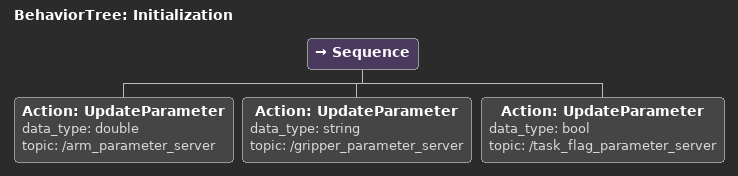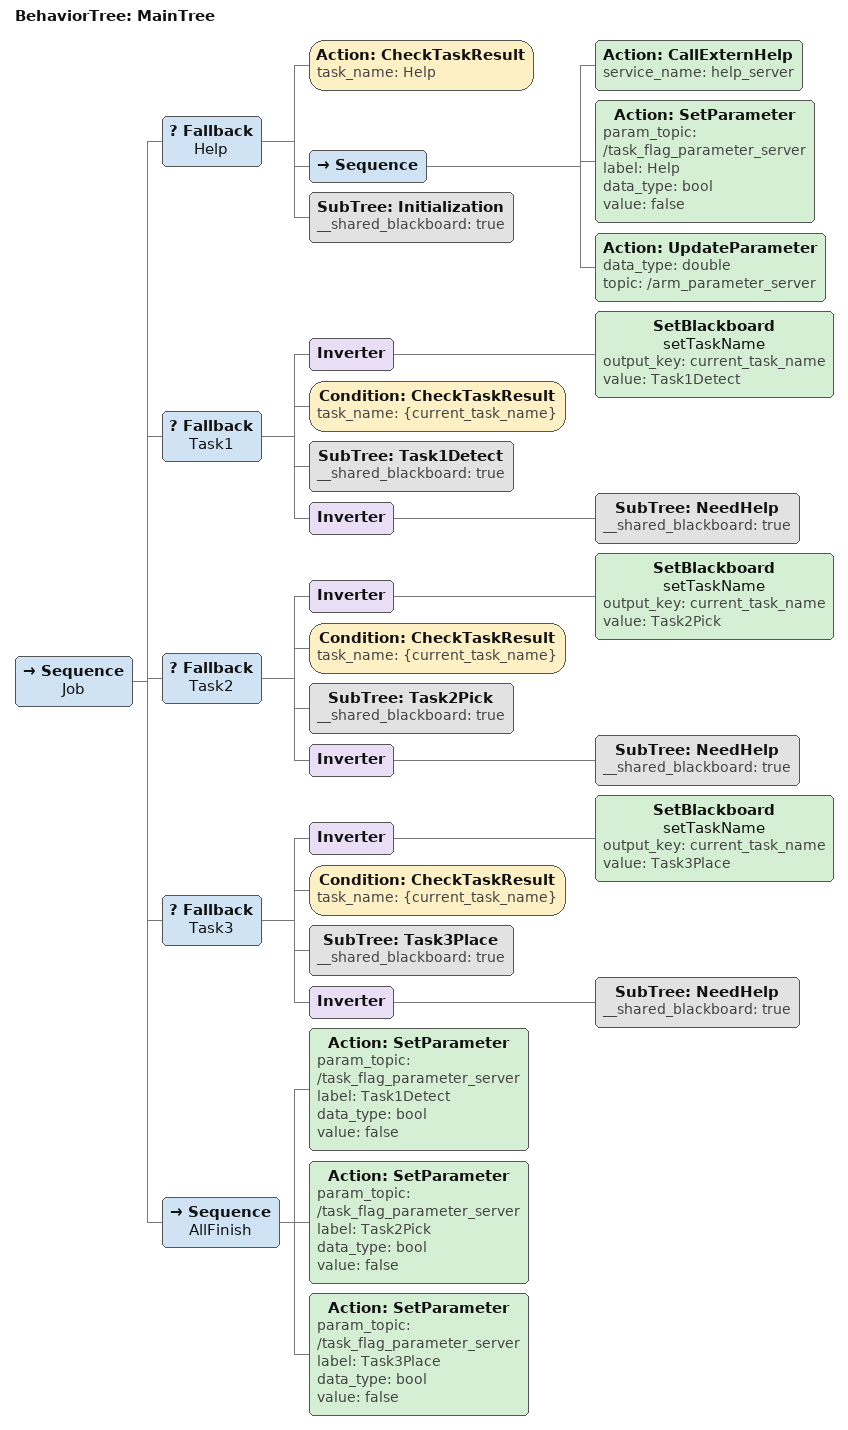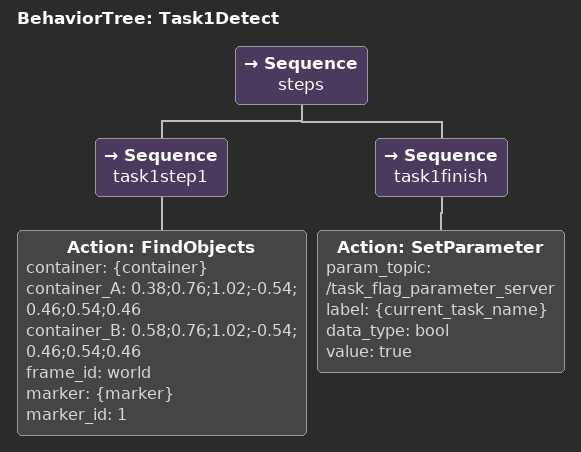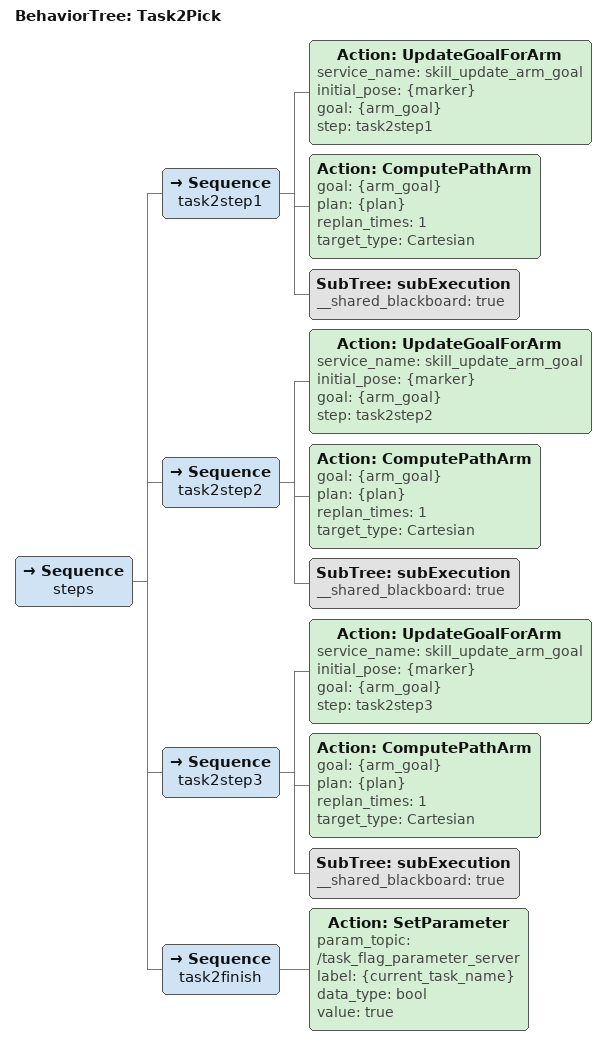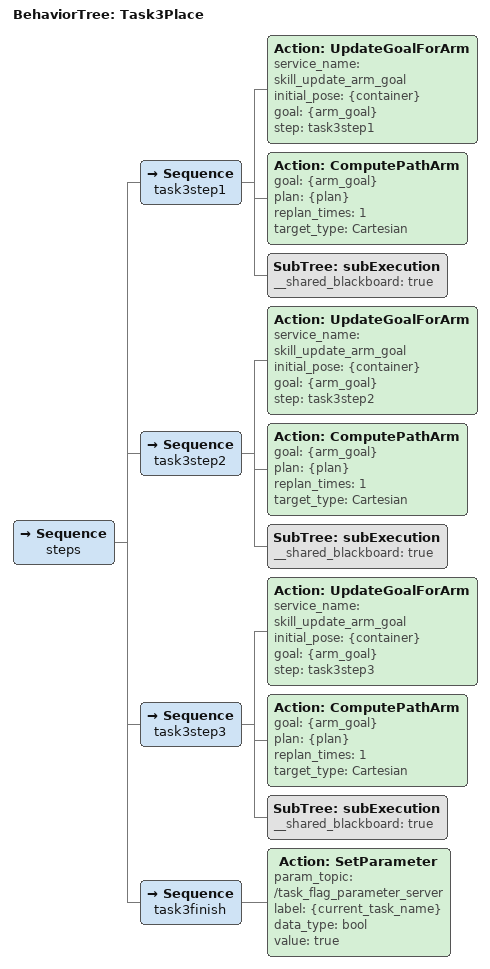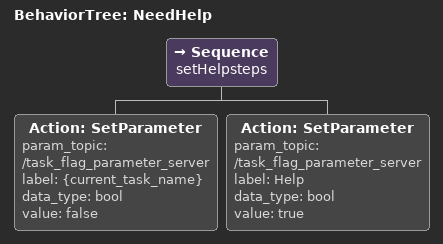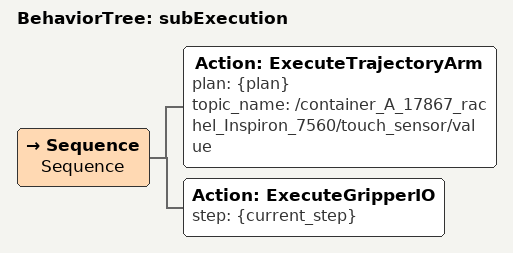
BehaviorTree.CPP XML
<root main_tree_to_execute="MainTree">
  <BehaviorTree ID="Initialization">
    <Sequence>
      <Action ID="UpdateParameter" data_type="double" topic="/arm_parameter_server" />
      <Action ID="UpdateParameter" data_type="string" topic="/gripper_parameter_server" />
      <Action ID="UpdateParameter" data_type="bool" topic="/task_flag_parameter_server" />
    </Sequence>
  </BehaviorTree>
  <BehaviorTree ID="MainTree">
    <Sequence name="Job">
      <Fallback name="Help">
        <Action ID="CheckTaskResult" task_name="Help" />
        <Sequence>
            <Action ID="CallExternHelp" service_name="help_server"/>
            <Action ID="SetParameter" param_topic="/task_flag_parameter_server" label="Help" data_type="bool" value="false" />
            <Action ID="UpdateParameter" data_type="double" topic="/arm_parameter_server" />
        </Sequence>
        <SubTree ID="Initialization" __shared_blackboard="true" />
      </Fallback>
      <Fallback name="Task1">
        <Inverter>
          <SetBlackboard name="setTaskName" output_key="current_task_name" value="Task1Detect" />
        </Inverter>
        <Condition ID="CheckTaskResult" task_name="{current_task_name}" />
        <SubTree ID="Task1Detect" __shared_blackboard="true" />
        <Inverter>
          <SubTree ID="NeedHelp" __shared_blackboard="true" />
        </Inverter>
      </Fallback>
      <Fallback name="Task2">
        <Inverter>
          <SetBlackboard name="setTaskName" output_key="current_task_name" value="Task2Pick" />
        </Inverter>
        <Condition ID="CheckTaskResult" task_name="{current_task_name}" />
        <SubTree ID="Task2Pick" __shared_blackboard="true" />
        <Inverter>
          <SubTree ID="NeedHelp" __shared_blackboard="true" />
        </Inverter>
      </Fallback>
      <Fallback name="Task3">
        <Inverter>
          <SetBlackboard name="setTaskName" output_key="current_task_name" value="Task3Place" />
        </Inverter>
        <Condition ID="CheckTaskResult" task_name="{current_task_name}" />
        <SubTree ID="Task3Place" __shared_blackboard="true" />
        <Inverter>
          <SubTree ID="NeedHelp" __shared_blackboard="true" />
        </Inverter>
      </Fallback>
      <Sequence name="AllFinish">
        <Action ID="SetParameter" param_topic="/task_flag_parameter_server" label="Task1Detect" data_type="bool" value="false" />
        <Action ID="SetParameter" param_topic="/task_flag_parameter_server" label="Task2Pick" data_type="bool" value="false" />
        <Action ID="SetParameter" param_topic="/task_flag_parameter_server" label="Task3Place" data_type="bool" value="false" />
      </Sequence>
    </Sequence>
  </BehaviorTree>
  <BehaviorTree ID="Task1Detect">
    <Sequence name="steps">
      <Sequence name="task1step1">
        <Action ID="FindObjects" container="{container}" container_A="0.38;0.76;1.02;-0.54;0.46;0.54;0.46" container_B="0.58;0.76;1.02;-0.54;0.46;0.54;0.46" frame_id="world" marker="{marker}" marker_id="1" />
      </Sequence>
      <Sequence name="task1finish">
        <Action ID="SetParameter" param_topic="/task_flag_parameter_server" label="{current_task_name}" data_type="bool" value="true" />
      </Sequence>
    </Sequence>
  </BehaviorTree>
  <BehaviorTree ID="Task2Pick">
    <Sequence name="steps">
      <Sequence name="task2step1">
        <Action ID="UpdateGoalForArm" service_name="skill_update_arm_goal" initial_pose="{marker}" goal="{arm_goal}" step="task2step1" />
        <Action ID="ComputePathArm" goal="{arm_goal}" plan="{plan}" replan_times="1" target_type="Cartesian" />
        <SubTree ID="subExecution" __shared_blackboard="true" />
      </Sequence>
      <Sequence name="task2step2">
        <Action ID="UpdateGoalForArm" service_name="skill_update_arm_goal" initial_pose="{marker}" goal="{arm_goal}" step="task2step2" />
        <Action ID="ComputePathArm" goal="{arm_goal}" plan="{plan}" replan_times="1" target_type="Cartesian" />
        <SubTree ID="subExecution" __shared_blackboard="true" />
      </Sequence>
      <Sequence name="task2step3">
        <Action ID="UpdateGoalForArm" service_name="skill_update_arm_goal" initial_pose="{marker}" goal="{arm_goal}" step="task2step3" />
        <Action ID="ComputePathArm" goal="{arm_goal}" plan="{plan}" replan_times="1" target_type="Cartesian" />
        <SubTree ID="subExecution" __shared_blackboard="true" />
      </Sequence>
      <Sequence name="task2finish">
        <Action ID="SetParameter" param_topic="/task_flag_parameter_server" label="{current_task_name}" data_type="bool" value="true" />
      </Sequence>
    </Sequence>
  </BehaviorTree>
  <BehaviorTree ID="Task3Place">
    <Sequence name="steps">
      <Sequence name="task3step1">
        <Action ID="UpdateGoalForArm" service_name="skill_update_arm_goal" initial_pose="{container}" goal="{arm_goal}" step="task3step1" />
        <Action ID="ComputePathArm" goal="{arm_goal}" plan="{plan}" replan_times="1" target_type="Cartesian" />
        <SubTree ID="subExecution" __shared_blackboard="true" />
      </Sequence>
      <Sequence name="task3step2">
        <Action ID="UpdateGoalForArm" service_name="skill_update_arm_goal" initial_pose="{container}" goal="{arm_goal}" step="task3step2" />
        <Action ID="ComputePathArm" goal="{arm_goal}" plan="{plan}" replan_times="1" target_type="Cartesian" />
        <SubTree ID="subExecution" __shared_blackboard="true" />
      </Sequence>
      <Sequence name="task3step3">
        <Action ID="UpdateGoalForArm" service_name="skill_update_arm_goal" initial_pose="{container}" goal="{arm_goal}" step="task3step3" />
        <Action ID="ComputePathArm" goal="{arm_goal}" plan="{plan}" replan_times="1" target_type="Cartesian" />
        <SubTree ID="subExecution" __shared_blackboard="true" />
      </Sequence>
      <Sequence name="task3finish">
        <Action ID="SetParameter" param_topic="/task_flag_parameter_server" label="{current_task_name}" data_type="bool" value="true" />
      </Sequence>
    </Sequence>
  </BehaviorTree>
  <BehaviorTree ID="NeedHelp">
    <Sequence name="setHelpsteps">
        <Action ID="SetParameter" param_topic="/task_flag_parameter_server" label="{current_task_name}" data_type="bool" value="false" />
        <Action ID="SetParameter" param_topic="/task_flag_parameter_server" label="Help" data_type="bool" value="true" />
    </Sequence>
  </BehaviorTree>
  <BehaviorTree ID="subExecution">
    <Sequence name="Sequence">
      <Action ID="ExecuteTrajectoryArm" plan="{plan}" topic_name="/container_A_17867_rachel_Inspiron_7560/touch_sensor/value"/>
      <Action ID="ExecuteGripperIO" step="{current_step}" />
    </Sequence>
  </BehaviorTree>
</root>
